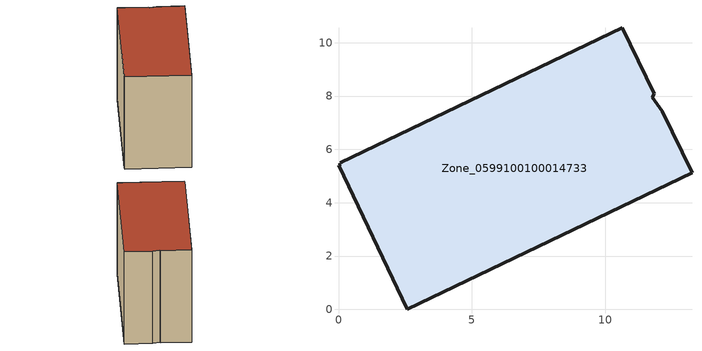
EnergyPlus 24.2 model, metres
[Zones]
Zone_0599100100014733
 floor ground (C_G): 13.26,5.13 2.59,0 0,5.4 0.09,5.45 0.07,5.5 10.64,10.57 11.83,8.1 11.76,7.95 12.15,7.44 z0
 wall outside (C_F): 2.59,0 13.26,5.13 12.15,7.44 11.76,7.95 11.83,8.1 10.64,10.57 0.07,5.5 0.09,5.45 0,5.4 2.59,0 z0:9.7
 roof outside (C_R): 13.26,5.13 12.15,7.44 11.76,7.95 11.83,8.1 10.64,10.57 0.07,5.5 0.09,5.45 0,5.4 2.59,0 z9.7
[BUILDING]
Pand.0599100100014733: North Axis=0; Terrain=City; Loads Convergence Tolerance Value=0.04; Temperature Convergence Tolerance Value=0.4; Solar Distribution=FullExterior; Maximum Number of Warmup Days=25; Minimum Number of Warmup Days=1
[Site:Location]
Rotterdam.The.Hague.AP_ZH_NLD Design_Conditions: Latitude=51.96; Longitude=4.45; Time Zone=1; Elevation=-4.5
[SITE:GROUNDTEMPERATURE:BUILDINGSURFACE]
18, 18, 18, 18, 18, 18, 18, 18, 18, 18, 18, 18
[MATERIAL] Thermal Absorptance=0.9; Solar Absorptance=0.7; Visible Absorptance=0.7
Name | Roughness | Thickness | Conductivity | Density | Specific Heat
G.TI.2015-2018 | MediumSmooth | 0.15 | 0.0428571 | 540 | 1210
F.TI.2015-2018 | Rough | 0.3 | 0.0666667 | 1920 | 840
R.TI.2015-2018 | MediumRough | 0.2 | 0.0333333 | 1500 | 1000
[CONSTRUCTION]
C_G: G.TI.2015-2018
C_F: F.TI.2015-2018
C_R: R.TI.2015-2018
[ZONE]
Zone_0599100100014733: Type=1; Multiplier=1; Ceiling Height=Autocalculate; Volume=Autocalculate; Floor Area=autocalculate; Part of Total Floor Area=Yes
[ZONEINFILTRATION:DESIGNFLOWRATE]
Infil_Zone_0599100100014733: Zone or ZoneList or Space or SpaceList=Zone_0599100100014733; Schedule=AlwaysOn; Design Flow Rate Calculation Method=Flow/Area; Flow Rate per Floor Area=0.0015; Constant Term Coefficient=1; Temperature Term Coefficient=0; Velocity Term Coefficient=0; Velocity Squared Term Coefficient=0
[HVACTEMPLATE:ZONE:IDEALLOADSAIRSYSTEM]
Zone_0599100100014733: Maximum Heating Supply Air Temperature=50; Minimum Cooling Supply Air Temperature=13; Maximum Heating Supply Air Humidity Ratio=0.0156; Minimum Cooling Supply Air Humidity Ratio=0.0077; Heating Limit=NoLimit; Cooling Limit=NoLimit; Dehumidification Control Type=ConstantSensibleHeatRatio; Cooling Sensible Heat Ratio=0.7; Dehumidification Setpoint=60; Humidification Control Type=None; Humidification Setpoint=30; Outdoor Air Method=None; Outdoor Air Flow Rate per Person=0.00944; Outdoor Air Flow Rate per Zone Floor Area=0; Outdoor Air Flow Rate per Zone=0; Demand Controlled Ventilation Type=None; Outdoor Air Economizer Type=NoEconomizer; Heat Recovery Type=None; Sensible Heat Recovery Effectiveness=0.7; Latent Heat Recovery Effectiveness=0.65
[ZONECONTROL:THERMOSTAT]
ThermostatControl_Zone_0599100100014733: Zone or ZoneList=Zone_0599100100014733; Control Type Schedule=DualSetpointControlType; Control 1=Thermostat_Zone_0599100100014733; Temperature Difference Between Cutout And Setpoint=0
[THERMOSTATSETPOINT:DUALSETPOINT]
Thermostat_Zone_0599100100014733: Heating Setpoint Temperature Schedule=HeatingSetpoint_Zone_0599100100014733; Cooling Setpoint Temperature Schedule=CoolingSetpoint_Zone_0599100100014733
[SCHEDULE:COMPACT]
HeatingSetpoint_Zone_0599100100014733: Through: 12/31, For: AllDays, Until: 24:00, 21
CoolingSetpoint_Zone_0599100100014733: Through: 12/31, For: AllDays, Until: 24:00, 24
DualSetpointControlType: Through: 12/31, For: AllDays, Until: 24:00, 4
AlwaysOn: Through: 12/31, For: AllDays, Until: 24:00, 1
